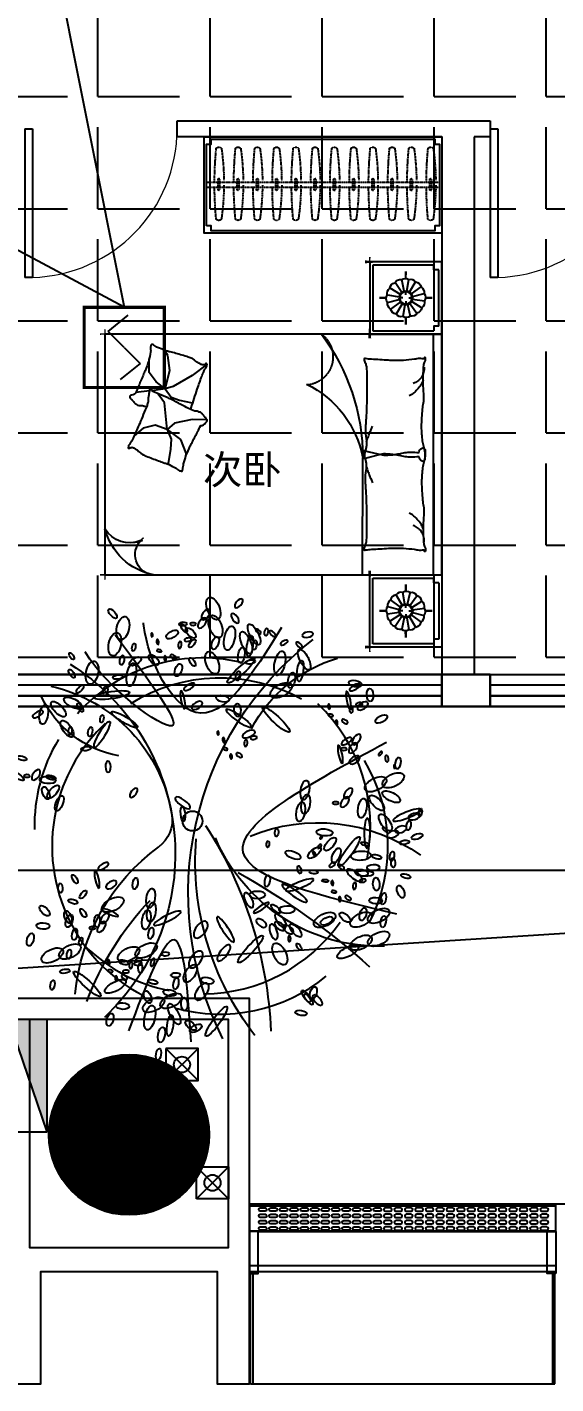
# Model space of a CAD drawing. Extents: x -284868 to 304789, y -137694 to 137894.
# Drawn here: x 215953 to 219248, y -35443 to -26990 of the extents above; entities that cross this region are included whole.
import ezdxf
from ezdxf.enums import TextEntityAlignment as Align

# ---------------------------------------------------------------- set-up
doc = ezdxf.new("R2010")
doc.units = 0
for name, pattern in [('AX-COMP140B-Fur$0$AX-COMP140B-Fur$0$CONTINOUS', [0]), ('AX-COMP140B-Fur$0$AX-COMP140B-Fur$0$XU-140-SF-N1$0$DASH', [0.35, 0.25, -0.1]), ('DASH', [0.35, 0.25, -0.1])]:
    doc.linetypes.add(name, pattern=pattern)
doc.layers.get('0').update_dxf_attribs({"linetype": 'CONTINUOUS'})
for name, color, linetype in [('0-墙', 4, 'CONTINUOUS'), ('0-底图', 251, 'CONTINUOUS'), ('0-建筑外轮廓', 8, 'CONTINUOUS'), ('0-建筑柱体', 251, 'CONTINUOUS'), ('0-消防栓(给排水)', 9, 'CONTINUOUS'), ('0-窗', 11, 'CONTINUOUS'), ('0-非设计区域', 251, 'CONTINUOUS'), ('E-FIRE-CIRC', 120, 'CONTINUOUS'), ('EQUIP-消防', 3, 'CONTINUOUS'), ('EQUIP_消火栓', 20, 'CONTINUOUS'), ('F-地漏', 8, 'CONTINUOUS'), ('P-平面植物', 251, 'CONTINUOUS'), ('WIRE-消防电源', 2, 'TG_D'), ('灭火器', 23, 'CONTINUOUS')]:
    doc.layers.add(name, color=color, linetype=linetype)
doc.styles.add('_TCH_DYN', font='')
doc.styles.get("Standard").update_dxf_attribs({"font": 'GBENOR', "bigfont": 'GBCBIG'})
doc.styles.add('TG_LINETYPE', font='SIMPLEX', dxfattribs={"width": 0.8, "height": 3, "bigfont": 'HZTXT'})
doc.styles.get('_TCH_DYN').set_extended_font_data('SimSun')
doc.linetypes.add('TG_D', pattern='A,2,-0.3,["D",TG_LINETYPE,S=0.1,R=0,X=-0.23,Y=-0.15],0', length=2.3)

# ---------------------------------------------------------------- blocks, each defined once
blk = doc.blocks.new('13300142T2140sdf43dfgergf1217ghh165451564560402NEW2ffdfdfdsfsfe2322fadfadf03093088212A$C35C56D37')
at = {"linetype": 'DASH', "ltscale": 0.2}
for p, q in [((180, 75.9), (243.3, 95.3)), ((183.6, 64.1), (246.9, 83.5))]:
    blk.add_line(p, q, dxfattribs=at)
for centre, radius, start, end in [((664.4, -1374.9), 1553.6, 107.32665, 115.21311), ((664.4, -1374.9), 1553.6, 98.82699, 106.17124), ((-460.3, 2299.3), 2347.3, 287.14687, 292.43233), ((243.5, 88.9), 6.43, 302.10709, 91.93302), ((415.6, 140.3), 22.5, 331.52968, 62.51042), ((22.4, 19.9), 22.5, 151.52968, 242.51042), ((-460.3, 2299.3), 2347.3, 281.60777, 286.38209), ((185.8, 71.2), 7.48, 140.99747, 253.04263)]:
    blk.add_arc(centre, radius, start, end, dxfattribs=at)
blk = doc.blocks.new('*U239')
at = {"linetype": 'DASH', "ltscale": 0.2}
for p, q in [((-15, 488.7), (-15, -963.6)), ((15, 488.7), (15, -963.6))]:
    blk.add_line(p, q, dxfattribs=at)
for points in [[(-300, 503.7), (-300, -978.6), (300, -978.6), (300, 503.7), (-300, 503.7)], [(-255, -963.6), (255, -963.6), (255, -933.6), (285, -933.6), (285, 458.7), (255, 458.7), (255, 488.7), (-255, 488.7), (-255, 458.7), (-285, 458.7), (-285, -933.6), (-255, -933.6), (-255, -963.6)]]:
    blk.add_lwpolyline(points)
at = {"rotation": 343.0620202558109}
for p in [(-225.4, 420.3), (-225.4, 300.3), (-225.4, 180.3), (-225.4, 60.3), (-225.4, -59.7), (-225.4, -179.7), (-225.4, -299.7), (-225.4, -419.7), (-225.4, -539.7), (-225.4, -659.7), (-225.4, -779.7), (-225.4, -899.7)]:
    blk.add_blockref('13300142T2140sdf43dfgergf1217ghh165451564560402NEW2ffdfdfdsfsfe2322fadfadf03093088212A$C35C56D37', p, dxfattribs=at)
blk = doc.blocks.new('1330000110023AX-COMP140B-Fur$0$AX-COMP140B-Fur$0$111110111022110811071652A$C643C1FD2053066')
for points in [[(28, 342.7, -0.263368), (0.1, 361.5, -0.494818), (9.2, 380.2, -0.049225), (26.9, 382, -0.036831), (50.5, 380.2, -0.031893), (88.5, 372.1, 0.035782), (122.4, 365.1, 0.032941), (212.1, 359.2, 0.026564), (323.3, 365.1, 0.017905), (360.8, 370.4, -0.033397), (381, 372.7, -0.03204), (418.1, 372, 0.018442), (482.4, 368.9, 0.010837), (547.2, 369.7, 0.014624), (595.1, 372.7, 0.111249), (617.7, 380, -0.153708), (634.6, 384, -0.076444), (642, 382.2, -0.215512), (643.9, 380.2, -0.585858), (641.3, 377.2, 0.363489), (636.4, 374.6, 0.191716), (636.4, 363, -0.129675), (638.3, 346.4, -0.01735), (635.3, 329.6, 0.019326), (632.7, 314.5, 0.018818), (626.1, 246.1, 0.021828), (625.2, 186.9, 0.006204), (626.5, 153.1, 0.001963), (632.7, 46.2, 0.028341), (636.9, 10, -0.117014), (636.4, 1.1, -0.36606), (635, 0.2, -0.03973), (621.4, 3, -0.048309), (607.7, 8.5, 0.062981), (597, 12.4, 0.04058), (573.6, 15.8, 0.014345), (506.9, 18, 0.005484), (381.4, 17.3, 0.007153), (285.3, 14.3, 0.008762), (242.7, 11.6, -0.008153), (197, 8.6, -0.06251), (139.9, 13, 0.078669), (94.3, 15.1, 0.047825), (71.9, 10.4, -0.034494), (41.1, 3, -0.023571), (15.8, 0, -0.510228), (14.9, 1.1), (22.4, 31.2), (43, 113.7, 0.073041), (45, 133.3, 0.023305), (39.3, 194.4, 0.018299), (35.2, 217.3, -0.01097), (27.9, 255.3, -0.042281), (24.9, 289.6, -0.027201), (27.9, 343)], [(501.9, 368.9, 0.027842), (478.1, 358.3, 0.048685), (465.5, 350.2, 0.023666), (437.6, 325.8, 0.031223), (418.6, 305.1, 0.046801), (413.5, 297.5, 0.023191), (405.5, 280.7)], [(583.8, 374.6, 0.088153), (549.3, 371, 0.088153), (518.1, 355.8, 0.077547), (496.5, 334.2, 0.077547), (482.4, 307)], [(118.4, 15.8, 0.009729), (145.7, 24.8, 0.009729), (172.6, 34.9, 0.007971), (194.3, 44, 0.007971), (215.8, 53.7)]]:
    blk.add_lwpolyline(points, format="xyb")
blk = doc.blocks.new('1330000110023AX-COMP140B-Fur$0$AX-COMP140B-Fur$0$111110111022110811071652A$C5A527934052065')
for p, q in [((122.8, 492.3), (194, 398.8)), ((469.1, 493.2), (467.3, 399.6)), ((194, 398.8), (261.6, 281.4)), ((347, 320.5), (364.8, 400.5)), ((467.3, 399.6), (490.5, 289.8)), ((592.7, 326.9), (677.8, 361)), ((677.8, 361), (699.5, 357.9)), ((162, 260.1), (69.5, 247.7)), ((277.7, 231.7), (162, 260.1)), ((261.6, 281.4), (277.7, 231.7)), ((277.7, 231.7), (329.2, 269)), ((329.2, 269), (347, 320.5)), ((490.5, 289.8), (530.8, 243.4)), ((530.8, 243.4), (592.7, 326.9)), ((530.8, 243.4), (591.1, 268.1)), ((591.1, 268.1), (653.1, 265)), ((653.1, 265), (741.3, 249.6)), ((69.5, 247.7), (37.1, 229.6)), ((233.2, 174.8), (174.5, 132.1)), ((277.7, 231.7), (233.2, 174.8)), ((277.7, 231.7), (288.3, 147)), ((318.7, 193.9), (307.8, 186.1)), ((363.6, 226.4), (318.7, 193.9)), ((530.8, 243.4), (363.6, 226.4)), ((530.8, 243.4), (502.9, 169.1)), ((502.9, 169.1), (521.5, 94.8)), ((741.3, 249.6), (744.3, 243.8)), ((174.5, 132.1), (90.9, 132.1)), ((289.9, 133.7), (300.6, 48.6)), ((521.5, 94.8), (569.7, 38.5))]:
    blk.add_line(p, q)
blk.add_lwpolyline([(405, 391.5, -0.025626), (394.6, 394, -0.0108), (278.2, 431.5, -0.00456), (199.4, 459.6, -0.01125), (167.9, 471.9, -0.069394), (150.9, 482, 0.079756), (136, 490.4, 0.106399), (122.8, 492.3, 0.328642), (119.2, 489.3, 0.299547), (121.3, 483.4, -0.189917), (126.3, 475.5, -0.033518), (127.3, 466.2, -0.075627), (126.9, 462.1, -0.053489), (124.2, 455.1, -0.017838), (113.3, 435.3, -0.038394), (97.8, 413.4, 0.059529), (88.5, 398.9, 0.035943), (79, 375.3, 0.011245), (55.9, 297.6, 0.006203), (46.6, 262, -0.010783), (41.1, 241.6, -0.019485), (37.1, 229.6, -0.005062), (19.4, 184.4, -0.101392), (4.4, 161.7, 0.223768), (0, 149.6, 0.25558), (2.8, 145.5, 0.081563), (16.9, 140.9, 0.071805), (32.3, 140.8, -0.069985), (48.1, 140.7, -0.03546), (101.7, 129, -0.029432), (163.8, 106.8, -0.001554), (193.8, 93.8, 0.00152), (224.5, 80.6, 0.004735), (256.2, 67.5, -0.00382), (295.6, 51.2, -0.296001), (315.3, 22.1, 0.649774), (334.6, 14, 0.02319), (338.7, 18.2, -0.0288), (342, 21.5, -0.005727), (347.9, 26.7, 0.004358), (355.7, 33.5, 0.027528), (371, 48.7, 0.046214), (378.7, 59, 0.194121), (381.2, 74, -0.133719), (382.3, 95.6, -0.005779), (389, 115.4, -0.008882)], format="xyb")
blk.add_lwpolyline([(770.3, 299.1, 0.101392), (787, 320.6, -0.223768), (792.3, 332.3, -0.25558), (789.8, 336.7, -0.081563), (776.1, 342.3, -0.071805), (760.8, 343.6, 0.069985), (745, 344.9, 0.03546), (692.5, 360.6, 0.029432), (632.3, 387.6, 0.001554), (603.3, 402.8, -0.00152), (573.8, 418.3, -0.004735), (543.1, 433.8, 0.00382), (505.1, 453.1, 0.296001), (487.7, 483.6, 0.265444), (469.1, 493.2, -0.02319), (464.7, 489.3, 0.0288), (461.2, 486.3, 0.005727), (454.9, 481.5, -0.004358), (446.6, 475.3, -0.027528), (430.1, 461.4, -0.046214), (421.7, 451.7, -0.194121), (418, 436.9, 0.133719), (415.3, 415.4, 0.011505), (398.6, 377.3, 0.008882), (374.9, 328.9, 0.012426), (341.4, 267.4, -0.033612), (330, 244.1), (309.3, 193.4), (293.3, 154.3, 0.224341), (280.3, 142.3, -0.722772), (280.1, 134.4, -0.103513), (283.5, 133.9, 0.053465), (290, 133.7, 0.030109), (310.7, 129.5, -0.031436), (330.6, 125.5, -0.05324), (344.2, 125.2, 0.05518), (357.4, 124.8, 0.056271), (380.1, 118.8, 0.0108), (493.3, 72.6, 0.00456), (569.7, 38.5, 0.01125), (600.2, 23.8, 0.069394), (616.3, 12.5, -0.079756), (630.6, 2.9, -0.106399), (643.6, 0, -0.328642), (647.5, 2.8, -0.299547), (645.8, 8.8, 0.189917), (641.5, 17.1, 0.033518), (641.1, 26.4, 0.075627), (641.8, 30.4, 0.053489), (645, 37.3, 0.017838), (657.4, 56.2, 0.038394), (674.5, 76.8, -0.059529), (685, 90.5, -0.035943), (696.3, 113.3, -0.011245), (725.3, 189, -0.006203), (737.2, 223.8, 0.010783), (744.3, 243.8, 0.019485), (749.2, 255.4, 0.005062)], format="xyb", close=True)
blk = doc.blocks.new('1330000110023AX-COMP140B-Fur$0$AX-COMP140B-Fur$0$111110111022110811071652cdx床头灯2.0055068')
for p, q in [((-22.4, 36.6), (-61.2, 100)), ((-6.7, 42.3), (-18.3, 115.8)), ((0, 122), (0, 164.8)), ((10, 41.7), (27.5, 114)), ((25.2, 34.7), (69, 94.8)), ((-122, 0), (-164.8, 0)), ((-41.7, 10), (-114, 27.5)), ((-34.7, 25.2), (-94.8, 69)), ((-19.5, 0), (-38.2, 0)), ((0, 19.5), (0, 38.2)), ((19.5, 0), (38.2, 0)), ((36.6, 22.4), (100, 61.2)), ((42.3, 6.7), (115.8, 18.3)), ((122, 0), (164.8, 0)), ((-42.3, -6.7), (-115.8, -18.3)), ((-36.6, -22.4), (-100, -61.2)), ((-25.2, -34.7), (-69, -94.8)), ((-27.3, -114.1), (-10, -41.7)), ((0, -19.5), (0, -38.2)), ((18.7, -113.9), (7, -42.3)), ((62.6, -99.2), (22.9, -36.2)), ((34.7, -25.2), (96, -67.3)), ((41.7, -10), (114.4, -25.8)), ((0, -122), (0, -164.8))]:
    blk.add_line(p, q)
for points in [[(0, 164.8), (0, 122)], [(-164.8, 0), (-122, 0)], [(164.8, 0), (122.1, -1.7)], [(0, -164.8), (0, -122)]]:
    blk.add_lwpolyline(points)
for radius in [42.9, 38.2]:
    blk.add_circle((0, 0), radius)
for centre, start, end in [((-55.7, 60.3), 97.98094, 167.5445), ((-28.3, 77.1), 75.48094, 145.0445), ((3.3, 82), 52.98094, 122.5445), ((34.5, 74.5), 30.48094, 100.0445), ((60.3, 55.7), 7.98094, 77.5445), ((-82, 3.3), 142.98094, 212.5445), ((-74.5, 34.5), 120.48094, 190.0445), ((77.1, 28.3), 345.48094, 55.0445), ((82, -3.3), 322.98094, 32.5445), ((-77.1, -28.3), 165.48094, 235.0445), ((-60.3, -55.7), 187.98094, 257.5445), ((55.7, -60.3), 277.98094, 347.5445), ((74.5, -34.5), 300.48094, 10.0445), ((-34.5, -74.5), 210.48094, 280.0445), ((-3.3, -82), 232.98094, 302.5445), ((28.3, -77.1), 255.48094, 325.0445)]:
    blk.add_arc(centre, 40.1, start, end)
blk = doc.blocks.new('*U229')
for p, q in [((-750, 0), (-1200, 0)), ((-1200, 0), (-1200, -450)), ((1200, 0), (-1200, 0)), ((-750, 0), (750, 0)), ((-750, -2100), (-750, 0)), ((-750, -450), (-750, 0)), ((-1180, -50), (-1180, -430)), ((-770, -430), (-770, -50)), ((-750, -52.4), (750, -52.4)), ((750, 0), (750, -2100)), ((750, -450), (750, 0)), ((750, 0), (1200, 0)), ((770, -430), (770, -50)), ((1180, -50), (1180, -430)), ((1200, 0), (1200, -450)), ((-1200, -450), (-750, -450)), ((-1180, -430), (-770, -430)), ((1200, -450), (750, -450)), ((1180, -430), (770, -430)), ((750, -2100), (-750, -2100))]:
    blk.add_line(p, q)
at = {"linetype": 'AX-COMP140B-Fur$0$AX-COMP140B-Fur$0$CONTINOUS', "ltscale": 2.5}
blk.add_line((-750, -494.1), (-20.4, -493.7), dxfattribs=at)
for points in [[(-1150, -20), (-1150, -50), (-1180, -50)], [(-800, -20), (-1150, -20)], [(-800, -20), (-800, -50), (-770, -50)], [(800, -20), (800, -50), (770, -50)], [(800, -20), (1150, -20)], [(1150, -20), (1150, -50), (1180, -50)]]:
    blk.add_lwpolyline(points)
for points in [[(-1200, -332.6, 0, 18, 0), (-1200, -478.5, 10, 10, 0)], [(1200, -332.6, 0, 18, 0), (1200, -478.5, 10, 10, 0)], [(-750, -349.7, 0, 10, 0), (-750, -477.7, 10, 10, 0)], [(750, -349.7, 0, 10, 0), (750, -477.7, 10, 10, 0)], [(-1230.6, -450, 10, 0, 0), (-1052.9, -450, 10, 10, 0)], [(-723.3, -450, 18, 0, 0), (-882.5, -450, 10, 10, 0)], [(723.3, -450, 18, 0, 0), (882.5, -450, 10, 10, 0)], [(1230.6, -450, 10, 0, 0), (1052.9, -450, 10, 10, 0)], [(-518.5, -1859, 10, 0, -0.374242), (-684.4, -1895.4, 10, 10, 2.21586)], [(-536.1, -1863.7, 10, 0, 0.177019), (-543.3, -1995.7, 10, 10, -2.21586)], [(-750, -1958.5, 0, 10, 0), (-750, -2130, 10, 10, 0)], [(750, -2005.4, 0, 10, 0), (750, -2130, 10, 10, 0)], [(-625.4, -2100, 0, 10, 0), (-780, -2100, 10, 10, 0)], [(508.3, -2100, 0, 10, 0), (780, -2100, 10, 10, 0)]]:
    blk.add_lwpolyline(points, format="xyseb")
for centre, radius, start, end in [((-21.1, -1775.7), 1282, 53.02297, 89.96514), ((-139.4, -1124.5), 642, 25.92108, 79.31539), ((-365.9, -1720.7), 391.6, 191.30173, 255.64344), ((-623.9, -1781.8), 129.7, 193.56133, 311.45499), ((-369.2, -1944.9), 181.3, 157.79381, 238.81667)]:
    blk.add_arc(centre, radius, start, end, dxfattribs=at)
at = {"linetype": 'AX-COMP140B-Fur$0$AX-COMP140B-Fur$0$XU-140-SF-N1$0$DASH', "ltscale": 2.5}
blk.add_arc((607.9, -855.2), 175.9, 36.12132, 174.81159, dxfattribs=at)
at = {"xscale": -1}
for name, p in [('1330000110023AX-COMP140B-Fur$0$AX-COMP140B-Fur$0$111110111022110811071652cdx床头灯2.0055068', (-975, -225)), ('1330000110023AX-COMP140B-Fur$0$AX-COMP140B-Fur$0$111110111022110811071652A$C643C1FD2053066', (39.7, -485.7)), ('1330000110023AX-COMP140B-Fur$0$AX-COMP140B-Fur$0$111110111022110811071652A$C5A527934052065', (685.6, -1956.2))]:
    blk.add_blockref(name, p, dxfattribs=at)
for name, p in [('1330000110023AX-COMP140B-Fur$0$AX-COMP140B-Fur$0$111110111022110811071652cdx床头灯2.0055068', (975, -225)), ('1330000110023AX-COMP140B-Fur$0$AX-COMP140B-Fur$0$111110111022110811071652A$C643C1FD2053066', (-39.7, -485.7))]:
    blk.add_blockref(name, p)
blk = doc.blocks.new('133$WINLIB2D$00000001')
for points in [[(-0.5, 0.5), (-0.5, -0.5)], [(-0.5, 0.5), (0.5, 0.5)], [(0.5, -0.5), (0.5, 0.5)], [(0.5, 0.1667), (-0.5, 0.1667)], [(0.5, -0.1667), (-0.5, -0.1667)], [(-0.5, -0.5), (0.5, -0.5)]]:
    blk.add_lwpolyline(points)
blk = doc.blocks.new('133$DorLib2D$00000001')
for p, q in [((0.45, 0.975), (0.5, 0.975)), ((0.45, 0), (0.45, 0.975)), ((0.5, 0), (0.5, 0.975)), ((0.5, 0), (0.45, 0))]:
    blk.add_line(p, q)
at = {"lineweight": 13}
blk.add_arc((0.475, 0), 0.975, 91.46928, 180, dxfattribs=at)
blk = doc.blocks.new('A$C5ed5d99b')
for p, q in [((6200, -4100), (6200, -4000)), ((6200, -4000), (7950, -4000)), ((7950, -4000), (8150, -4000)), ((8150, -4000), (8150, -4100)), ((7850, -4100), (6200, -4100)), ((7850, -4100), (7850, -7450)), ((8050, -4100), (8050, -7450)), ((8150, -4100), (8050, -4100)), ((7850, -7450), (5150, -7450)), ((8050, -7450), (8150, -7450)), ((8150, -7450), (8150, -7650)), ((7950, -7650), (5050, -7650)), ((8150, -7650), (7950, -7650))]:
    blk.add_line(p, q)
at = {"xscale": 950, "yscale": 950, "zscale": 950, "rotation": 180}
for p in [(5725, -4050), (8625, -4050)]:
    blk.add_blockref('133$DorLib2D$00000001', p, dxfattribs=at)
at = {"xscale": -1}
for name, p, rotation in [('*U239', (7346.3, -4400, 0), 270), ('*U229', (7850, -6079, 0), 269.9986207715109)]:
    blk.add_blockref(name, p, dxfattribs=dict(at, rotation=rotation))
at = {"yscale": 200}
for p, xscale, zscale in [((6499.3, -7550), 2701.308176872437, -2701.308176872437), ((9550, -7550), 2799.999999998661, -2799.999999998661)]:
    blk.add_blockref('133$WINLIB2D$00000001', p, dxfattribs=dict(at, xscale=xscale, zscale=zscale))
at = {"style": '_TCH_DYN'}
blk.add_text('次卧', height=180, dxfattribs=at).set_placement((6851.1, -6317.6), align=Align.BOTTOM_RIGHT)
blk = doc.blocks.new('_YZH')
at = {"const_width": 0.5}
blk.add_lwpolyline([(-0.25, 0, 1), (0.25, 0, 1)], format="xyb", close=True, dxfattribs=at)
at = {"color": 4}
blk.add_circle((0, 0), 0.5, dxfattribs=at)
blk = doc.blocks.new('sgASGHHHH')
at = {"xscale": 1000, "yscale": 1000, "zscale": 1000}
blk.add_blockref('_YZH', (-94645.8, -936321.8), dxfattribs=at)
blk = doc.blocks.new('A$C3B8026B3')
blk.add_line((27505, 949.5), (29305, 949.5))
for points in [[(27450, 688), (27505, 688), (27505, 949.5), (27450, 949.5)], [(29360, 688), (29305, 688), (29305, 949.5), (29360, 949.5)]]:
    blk.add_lwpolyline(points, close=True)
for points in [[(27450, 737.5), (29360, 737.5)], [(27450, 700), (29360, 700)], [(27456, 0), (29354, 0)]]:
    blk.add_lwpolyline(points)
at = {"elevation": 0}
for points in [[(27456, 0), (27456, 688), (27470.5, 688), (27470.5, 0)], [(29354, 0), (29354, 688), (29339.5, 688), (29339.5, 0)]]:
    blk.add_lwpolyline(points, dxfattribs=at)
blk = doc.blocks.new('A$C770634BF')
at = {"layer": '0-建筑外轮廓', "color": 42}
blk.add_lwpolyline([(24300, -50500), (24300, -52900), (24500, -52900), (24500, -52200), (25600, -52200), (25600, -52900), (25800, -52900), (25800, -50500)], close=True, dxfattribs=at)
at = {"layer": '0-建筑外轮廓', "color": 251}
blk.add_lwpolyline([(24430, -50630), (24430, -52050), (25670, -52050), (25670, -50630)], close=True, dxfattribs=at)
blk = doc.blocks.new('A$C06C71976')
for p, q in [((-1904, 160.1, 0), (0, 160.1)), ((-1904, 158, 0), (0, 158))]:
    blk.add_line(p, q)
blk.add_lwpolyline([(-1904, 170.5), (0, 170.5), (0, 0), (-1904, 0)], close=True)
for points in [[(-1839, 143.6), (-1809, 143.6, -1), (-1809, 123.6), (-1839, 123.6, -0.999999)], [(-1839, 104.2), (-1809, 104.2, -1), (-1809, 84.2), (-1839, 84.2, -0.999999)], [(-1774, 143.6), (-1744, 143.6, -1), (-1744, 123.6), (-1774, 123.6, -0.999999)], [(-1774, 104.2), (-1744, 104.2, -1), (-1744, 84.2), (-1774, 84.2, -0.999999)], [(-1709, 143.6), (-1679, 143.6, -1), (-1679, 123.6), (-1709, 123.6, -0.999999)], [(-1709, 104.2), (-1679, 104.2, -1), (-1679, 84.2), (-1709, 84.2, -0.999999)], [(-1644, 143.6), (-1614, 143.6, -1), (-1614, 123.6), (-1644, 123.6, -0.999999)], [(-1644, 104.2), (-1614, 104.2, -1), (-1614, 84.2), (-1644, 84.2, -0.999999)], [(-1579, 143.6), (-1549, 143.6, -1), (-1549, 123.6), (-1579, 123.6, -0.999999)], [(-1579, 104.2), (-1549, 104.2, -1), (-1549, 84.2), (-1579, 84.2, -0.999999)], [(-1514, 143.6), (-1484, 143.6, -1), (-1484, 123.6), (-1514, 123.6, -0.999999)], [(-1514, 104.2), (-1484, 104.2, -1), (-1484, 84.2), (-1514, 84.2, -0.999999)], [(-1449, 143.6), (-1419, 143.6, -1), (-1419, 123.6), (-1449, 123.6, -0.999999)], [(-1449, 104.2), (-1419, 104.2, -1), (-1419, 84.2), (-1449, 84.2, -0.999999)], [(-1384, 143.6), (-1354, 143.6, -1), (-1354, 123.6), (-1384, 123.6, -0.999999)], [(-1384, 104.2), (-1354, 104.2, -1), (-1354, 84.2), (-1384, 84.2, -0.999999)], [(-1319, 143.6), (-1289, 143.6, -1), (-1289, 123.6), (-1319, 123.6, -0.999999)], [(-1319, 104.2), (-1289, 104.2, -1), (-1289, 84.2), (-1319, 84.2, -0.999999)], [(-1254, 143.6), (-1224, 143.6, -1), (-1224, 123.6), (-1254, 123.6, -0.999999)], [(-1254, 104.2), (-1224, 104.2, -1), (-1224, 84.2), (-1254, 84.2, -0.999999)], [(-1189, 143.6), (-1159, 143.6, -1), (-1159, 123.6), (-1189, 123.6, -0.999999)], [(-1189, 104.2), (-1159, 104.2, -1), (-1159, 84.2), (-1189, 84.2, -0.999999)], [(-1124, 143.6), (-1094, 143.6, -1), (-1094, 123.6), (-1124, 123.6, -0.999999)], [(-1124, 104.2), (-1094, 104.2, -1), (-1094, 84.2), (-1124, 84.2, -0.999999)], [(-1029, 143.6), (-1059, 143.6, 1), (-1059, 123.6), (-1029, 123.6, 0.999999)], [(-1029, 104.2), (-1059, 104.2, 1), (-1059, 84.2), (-1029, 84.2, 0.999999)], [(-964, 143.6), (-994, 143.6, 1), (-994, 123.6), (-964, 123.6, 0.999999)], [(-964, 104.2), (-994, 104.2, 1), (-994, 84.2), (-964, 84.2, 0.999999)], [(-899, 143.6), (-929, 143.6, 1), (-929, 123.6), (-899, 123.6, 0.999999)], [(-899, 104.2), (-929, 104.2, 1), (-929, 84.2), (-899, 84.2, 0.999999)], [(-834, 143.6), (-864, 143.6, 1), (-864, 123.6), (-834, 123.6, 0.999999)], [(-834, 104.2), (-864, 104.2, 1), (-864, 84.2), (-834, 84.2, 0.999999)], [(-769, 143.6), (-799, 143.6, 1), (-799, 123.6), (-769, 123.6, 0.999999)], [(-769, 104.2), (-799, 104.2, 1), (-799, 84.2), (-769, 84.2, 0.999999)], [(-704, 143.6), (-734, 143.6, 1), (-734, 123.6), (-704, 123.6, 0.999999)], [(-704, 104.2), (-734, 104.2, 1), (-734, 84.2), (-704, 84.2, 0.999999)], [(-639, 143.6), (-669, 143.6, 1), (-669, 123.6), (-639, 123.6, 0.999999)], [(-639, 104.2), (-669, 104.2, 1), (-669, 84.2), (-639, 84.2, 0.999999)], [(-574, 143.6), (-604, 143.6, 1), (-604, 123.6), (-574, 123.6, 0.999999)], [(-574, 104.2), (-604, 104.2, 1), (-604, 84.2), (-574, 84.2, 0.999999)], [(-509, 143.6), (-539, 143.6, 1), (-539, 123.6), (-509, 123.6, 0.999999)], [(-509, 104.2), (-539, 104.2, 1), (-539, 84.2), (-509, 84.2, 0.999999)], [(-444, 143.6), (-474, 143.6, 1), (-474, 123.6), (-444, 123.6, 0.999999)], [(-444, 104.2), (-474, 104.2, 1), (-474, 84.2), (-444, 84.2, 0.999999)], [(-379, 143.6), (-409, 143.6, 1), (-409, 123.6), (-379, 123.6, 0.999999)], [(-379, 104.2), (-409, 104.2, 1), (-409, 84.2), (-379, 84.2, 0.999999)], [(-314, 143.6), (-344, 143.6, 1), (-344, 123.6), (-314, 123.6, 0.999999)], [(-314, 104.2), (-344, 104.2, 1), (-344, 84.2), (-314, 84.2, 0.999999)], [(-249, 143.6), (-279, 143.6, 1), (-279, 123.6), (-249, 123.6, 0.999999)], [(-249, 104.2), (-279, 104.2, 1), (-279, 84.2), (-249, 84.2, 0.999999)], [(-184, 143.6), (-214, 143.6, 1), (-214, 123.6), (-184, 123.6, 0.999999)], [(-184, 104.2), (-214, 104.2, 1), (-214, 84.2), (-184, 84.2, 0.999999)], [(-119, 143.6), (-149, 143.6, 1), (-149, 123.6), (-119, 123.6, 0.999999)], [(-119, 104.2), (-149, 104.2, 1), (-149, 84.2), (-119, 84.2, 0.999999)], [(-54, 143.6), (-84, 143.6, 1), (-84, 123.6), (-54, 123.6, 0.999999)], [(-54, 104.2), (-84, 104.2, 1), (-84, 84.2), (-54, 84.2, 0.999999)], [(-1839, 64.9), (-1809, 64.9, -1), (-1809, 44.9), (-1839, 44.9, -0.999999)], [(-1839, 25.5), (-1809, 25.5, -1), (-1809, 5.5), (-1839, 5.5, -0.999999)], [(-1774, 64.9), (-1744, 64.9, -1), (-1744, 44.9), (-1774, 44.9, -0.999999)], [(-1774, 25.5), (-1744, 25.5, -1), (-1744, 5.5), (-1774, 5.5, -0.999999)], [(-1709, 64.9), (-1679, 64.9, -1), (-1679, 44.9), (-1709, 44.9, -0.999999)], [(-1709, 25.5), (-1679, 25.5, -1), (-1679, 5.5), (-1709, 5.5, -0.999999)], [(-1644, 64.9), (-1614, 64.9, -1), (-1614, 44.9), (-1644, 44.9, -0.999999)], [(-1644, 25.5), (-1614, 25.5, -1), (-1614, 5.5), (-1644, 5.5, -0.999999)], [(-1579, 64.9), (-1549, 64.9, -1), (-1549, 44.9), (-1579, 44.9, -0.999999)], [(-1579, 25.5), (-1549, 25.5, -1), (-1549, 5.5), (-1579, 5.5, -0.999999)], [(-1514, 64.9), (-1484, 64.9, -1), (-1484, 44.9), (-1514, 44.9, -0.999999)], [(-1514, 25.5), (-1484, 25.5, -1), (-1484, 5.5), (-1514, 5.5, -0.999999)], [(-1449, 64.9), (-1419, 64.9, -1), (-1419, 44.9), (-1449, 44.9, -0.999999)], [(-1449, 25.5), (-1419, 25.5, -1), (-1419, 5.5), (-1449, 5.5, -0.999999)], [(-1384, 64.9), (-1354, 64.9, -1), (-1354, 44.9), (-1384, 44.9, -0.999999)], [(-1384, 25.5), (-1354, 25.5, -1), (-1354, 5.5), (-1384, 5.5, -0.999999)], [(-1319, 64.9), (-1289, 64.9, -1), (-1289, 44.9), (-1319, 44.9, -0.999999)], [(-1319, 25.5), (-1289, 25.5, -1), (-1289, 5.5), (-1319, 5.5, -0.999999)], [(-1254, 64.9), (-1224, 64.9, -1), (-1224, 44.9), (-1254, 44.9, -0.999999)], [(-1254, 25.5), (-1224, 25.5, -1), (-1224, 5.5), (-1254, 5.5, -0.999999)], [(-1189, 64.9), (-1159, 64.9, -1), (-1159, 44.9), (-1189, 44.9, -0.999999)], [(-1189, 25.5), (-1159, 25.5, -1), (-1159, 5.5), (-1189, 5.5, -0.999999)], [(-1124, 64.9), (-1094, 64.9, -1), (-1094, 44.9), (-1124, 44.9, -0.999999)], [(-1124, 25.5), (-1094, 25.5, -1), (-1094, 5.5), (-1124, 5.5, -0.999999)], [(-1029, 64.9), (-1059, 64.9, 1), (-1059, 44.9), (-1029, 44.9, 0.999999)], [(-1029, 25.5), (-1059, 25.5, 1), (-1059, 5.5), (-1029, 5.5, 0.999999)], [(-964, 64.9), (-994, 64.9, 1), (-994, 44.9), (-964, 44.9, 0.999999)], [(-964, 25.5), (-994, 25.5, 1), (-994, 5.5), (-964, 5.5, 0.999999)], [(-899, 64.9), (-929, 64.9, 1), (-929, 44.9), (-899, 44.9, 0.999999)], [(-899, 25.5), (-929, 25.5, 1), (-929, 5.5), (-899, 5.5, 0.999999)], [(-834, 64.9), (-864, 64.9, 1), (-864, 44.9), (-834, 44.9, 0.999999)], [(-834, 25.5), (-864, 25.5, 1), (-864, 5.5), (-834, 5.5, 0.999999)], [(-769, 64.9), (-799, 64.9, 1), (-799, 44.9), (-769, 44.9, 0.999999)], [(-769, 25.5), (-799, 25.5, 1), (-799, 5.5), (-769, 5.5, 0.999999)], [(-704, 64.9), (-734, 64.9, 1), (-734, 44.9), (-704, 44.9, 0.999999)], [(-704, 25.5), (-734, 25.5, 1), (-734, 5.5), (-704, 5.5, 0.999999)], [(-639, 64.9), (-669, 64.9, 1), (-669, 44.9), (-639, 44.9, 0.999999)], [(-639, 25.5), (-669, 25.5, 1), (-669, 5.5), (-639, 5.5, 0.999999)], [(-574, 64.9), (-604, 64.9, 1), (-604, 44.9), (-574, 44.9, 0.999999)], [(-574, 25.5), (-604, 25.5, 1), (-604, 5.5), (-574, 5.5, 0.999999)], [(-509, 64.9), (-539, 64.9, 1), (-539, 44.9), (-509, 44.9, 0.999999)], [(-509, 25.5), (-539, 25.5, 1), (-539, 5.5), (-509, 5.5, 0.999999)], [(-444, 64.9), (-474, 64.9, 1), (-474, 44.9), (-444, 44.9, 0.999999)], [(-444, 25.5), (-474, 25.5, 1), (-474, 5.5), (-444, 5.5, 0.999999)], [(-379, 64.9), (-409, 64.9, 1), (-409, 44.9), (-379, 44.9, 0.999999)], [(-379, 25.5), (-409, 25.5, 1), (-409, 5.5), (-379, 5.5, 0.999999)], [(-314, 64.9), (-344, 64.9, 1), (-344, 44.9), (-314, 44.9, 0.999999)], [(-314, 25.5), (-344, 25.5, 1), (-344, 5.5), (-314, 5.5, 0.999999)], [(-249, 64.9), (-279, 64.9, 1), (-279, 44.9), (-249, 44.9, 0.999999)], [(-249, 25.5), (-279, 25.5, 1), (-279, 5.5), (-249, 5.5, 0.999999)], [(-184, 64.9), (-214, 64.9, 1), (-214, 44.9), (-184, 44.9, 0.999999)], [(-184, 25.5), (-214, 25.5, 1), (-214, 5.5), (-184, 5.5, 0.999999)], [(-119, 64.9), (-149, 64.9, 1), (-149, 44.9), (-119, 44.9, 0.999999)], [(-119, 25.5), (-149, 25.5, 1), (-149, 5.5), (-119, 5.5, 0.999999)], [(-54, 64.9), (-84, 64.9, 1), (-84, 44.9), (-54, 44.9, 0.999999)], [(-54, 25.5), (-84, 25.5, 1), (-84, 5.5), (-54, 5.5, 0.999999)]]:
    blk.add_lwpolyline(points, format="xyb", close=True)
blk = doc.blocks.new('A$C678165FB')
blk.add_lwpolyline([(-10300, -530.5), (530.5, -530.5), (530.5, 3800)])
blk.add_blockref('A$C06C71976', (-8393, -700.5))
blk = doc.blocks.new('A$C10332E08')
for p, q in [((250, 0), (0, 250)), ((250, 250), (0, 0))]:
    blk.add_line(p, q)
blk.add_lwpolyline([(0, 250), (250, 250), (250, 0), (0, 0)], close=True)
blk = doc.blocks.new('A$C2AC726D9')
for centre in [(25380, -50913.2), (25570, -51650)]:
    blk.add_circle(centre, 50)
at = {"rotation": 90}
for p, xscale, yscale, zscale in [((25480, -50813.2), -0.8000000000000078, 0.8000000000000078, 0.8), ((25670, -51750), 0.8000000000000195, 0.8000000000000195, 0.8000000000000195)]:
    blk.add_blockref('A$C10332E08', p, dxfattribs=dict(at, xscale=xscale, yscale=yscale, zscale=zscale))
blk = doc.blocks.new('yld.studio@foxmail.com-15')
at = {"color": 251}
blk.add_circle((67569.1, -97904.1), 44.8, dxfattribs=at)
for centre, start, end in [((67613.8, -97926.4), 76.88957, 138.11767), ((67693.5, -98017.5), 61.01045, 122.23854), ((67613.8, -97926.4), 348.58817, 46.57142), ((67693.5, -98017.5), 133.16442, 165.32414), ((67613.8, -97926.4), 149.04354, 181.20326), ((67693.5, -98017.5), 332.70905, 30.6923), ((67693.5, -98017.5), 165.32414, 242.65615), ((67613.8, -97926.4), 270.52014, 325.07436), ((67613.8, -97926.4), 226.04774, 258.53527), ((67693.5, -98017.5), 254.64102, 309.19524)]:
    blk.add_arc(centre, 760, start, end, dxfattribs=at)
for centre, major_axis, ratio in [((67663.4, -96943), (19.4, -49.7), 0.514982), ((67254.3, -97031.6), (-11.3, -52.2), 0.514982), ((67673.2, -97023.9), (19.4, -49.7), 0.514982), ((67736.9, -97076.8), (-11.9, -54.9), 0.414379), ((67217.7, -97104.4), (-11.3, -52.2), 0.514982), ((67477, -97060.3), (25.5, 15.6), 0.489709), ((67672.1, -97099.4), (-10.1, -28.2), 0.489709), ((67811.8, -97097.3), (20.7, -49.3), 0.38159), ((67829.2, -97112.1), (-6.6, -47.9), 0.283409), ((67658.2, -97188.3), (19.4, -49.7), 0.514982), ((67964, -97190.2), (-11.9, -54.9), 0.414379), ((67114.4, -97233.1), (-11.3, -52.2), 0.514982), ((67292.6, -97242.3), (-10.1, -52.5), 0.38159), ((67309.9, -97181.8), (25.5, 15.6), 0.489709), ((67505.1, -97221), (-10.1, -28.2), 0.489709), ((67788.2, -97223.4), (61.1, 54.6), 0.200035), ((68056.3, -97225.4), (-6.6, -47.9), 0.283409), ((68305.4, -97282.5), (29.4, -5.6), 0.489709), ((67203.3, -97334.2), (81.1, 11.7), 0.200035), ((67705.7, -97350.7), (29.4, -5.6), 0.489709), ((67947.6, -97445.4), (60.3, -55.5), 0.200035), ((67159.8, -97512.1), (-34.6, -58.6), 0.200035), ((67261.4, -97445.4), (58.6, -34.7), 0.200035), ((67015.8, -97495.7), (-1.6, -18.4), 0.42873), ((66747.1, -97684.1), (58.6, -34.7), 0.200035), ((66913.5, -97719.2), (36.8, -3.3), 0.42873), ((66905.5, -97776.9), (11.5, -27.6), 0.489709), ((66938.4, -97771.9), (24.3, 27.9), 0.42873), ((67949.6, -97956.2), (-1.6, -18.4), 0.42873), ((68166.5, -97955.7), (36.8, -3.3), 0.42873), ((67910, -98008.5), (-1.3, -14.7), 0.42873), ((68191.5, -98008.5), (24.3, 27.9), 0.42873), ((68024.2, -98058.1), (34.2, -14.2), 0.42873), ((68120.5, -98047.2), (28.4, 23.7), 0.42873), ((68477, -98092.3), (1.2, -22.2), 0.42873), ((68117.3, -98134.9), (18.4, -1.6), 0.42873), ((68333.6, -98138.1), (29.4, -5.6), 0.489709), ((66971.4, -98207), (1.2, -22.2), 0.42873), ((68169.5, -98174.6), (14.7, -1.3), 0.42873), ((68511.2, -98223.3), (11.5, -27.6), 0.489709), ((67005.6, -98338), (11.5, -27.6), 0.489709), ((68259, -98339.9), (22.6, -19.6), 0.489709), ((67011.1, -98356.1), (-10.1, -28.2), 0.489709), ((67332.3, -98569.6), (1.2, -22.2), 0.42873), ((67092.3, -98640.9), (60.3, -55.5), 0.200035), ((67635.7, -98626.5), (29.4, -5.6), 0.489709), ((67366.5, -98700.6), (11.5, -27.6), 0.489709), ((67465.8, -98681.4), (29.4, -5.6), 0.489709), ((67375.5, -98793.4), (-11.9, -54.9), 0.414379), ((67467.8, -98828.7), (-6.6, -47.9), 0.283409), ((67561.1, -98828.3), (22.6, -19.6), 0.489709), ((68060.6, -98772.1), (26.3, -4.6), 0.42873)]:
    blk.add_ellipse(centre, major_axis=major_axis, ratio=ratio, start_param=3.141593, end_param=9.424778, dxfattribs=at)
at = {"color": 251, "extrusion": (0, 0, -1)}
for centre, major_axis, ratio in [((67778.4, -96919), (16.2, 18.9), 0.489709), ((67628.5, -96969.7), (-16.1, -22.2), 0.514982), ((67761.8, -96987), (14.5, -20.2), 0.489709), ((67525.9, -97012.8), (18.3, 0.3), 0.42873), ((67571.9, -97013.2), (13.7, 0.2), 0.42873), ((67613.2, -97008.6), (-16.1, -22.2), 0.514982), ((67386.2, -97062.4), (1.02, -9.08), 0.42873), ((67411.5, -97094.1), (1.3, -11.3), 0.42873), ((67547.9, -97083.7), (15.2, 1.9), 0.489709), ((67866.7, -97046.5), (11.1, -9.8), 0.42873), ((67931.5, -97057), (13.9, -12.2), 0.42873), ((67512.1, -97107.8), (-1.7, -15.2), 0.489709), ((68052.3, -97108.4), (13.9, -12.2), 0.42873), ((67445.3, -97167.8), (1.3, -11.3), 0.42873), ((67525.2, -97355.9), (8.6, -41.1), 0.200035), ((67553.9, -97296.7), (23.5, 14.1), 0.38159), ((68275.2, -97358.3), (8.6, -41.1), 0.200035), ((68303.9, -97299.1), (23.5, 14.1), 0.38159), ((67589.5, -97381), (23.2, 14.6), 0.514982), ((67778, -97438.9), (56, -38.7), 0.200035), ((68187.1, -97386.2), (1.3, -11.3), 0.42873), ((68287.7, -97400), (-1.7, -15.2), 0.489709), ((68323.5, -97375.8), (15.2, 1.9), 0.489709), ((68339.5, -97383.4), (23.2, 14.6), 0.514982), ((66869.4, -97420.7), (23.5, 14.1), 0.38159), ((68220.9, -97459.9), (1.3, -11.3), 0.42873), ((67684.4, -97506.4), (1.02, -9.08), 0.42873), ((67846.1, -97527.6), (15.2, 1.9), 0.489709), ((68310.6, -97535.1), (-16.1, -22.2), 0.514982), ((67709.7, -97538.1), (1.3, -11.3), 0.42873), ((67810.3, -97551.8), (-1.7, -15.2), 0.489709), ((68237.9, -97602.3), (8.6, -41.1), 0.200035), ((68266.5, -97543.2), (23.5, 14.1), 0.38159), ((68254, -97578.6), (13.7, 0.2), 0.42873), ((68295.2, -97573.9), (-16.1, -22.2), 0.514982), ((67743.5, -97611.8), (1.3, -11.3), 0.42873), ((68302.2, -97627.4), (23.2, 14.6), 0.514982), ((66819.6, -97700.1), (13.7, 0.2), 0.42873), ((66860.8, -97695.4), (-16.1, -22.2), 0.514982), ((68483.4, -97658.1), (1.02, -9.08), 0.42873), ((67303.1, -97776.1), (-15, -19.8), 0.489709), ((68273.2, -97779.1), (-16.1, -22.2), 0.514982), ((67524.9, -97821.9), (33.3, -24.2), 0.336016), ((68216.7, -97822.6), (13.7, 0.2), 0.42873), ((68257.9, -97817.9), (-16.1, -22.2), 0.514982), ((67525.5, -97872.5), (2.8, -34.2), 0.336016), ((68539.8, -97877), (63.3, 25.1), 0.200035), ((68359.6, -97958.9), (-0.6, -68.1), 0.200035), ((68440.1, -97942.8), (11.1, -8), 0.42873), ((67137, -98167.3), (8.6, -41.1), 0.200035), ((67165.7, -98108.1), (23.5, 14.1), 0.38159), ((68243.4, -98112.8), (11.6, -10), 0.489709), ((68302.8, -98149.7), (34.8, -25.2), 0.368424), ((68387.5, -98114.8), (29.6, 0.5), 0.42873), ((67201.3, -98192.4), (23.2, 14.6), 0.514982), ((68031, -98230.6), (56, -38.7), 0.200035), ((68054.1, -98193.3), (63.3, 25.1), 0.200035), ((68201.9, -98184.2), (1.3, -11.3), 0.42873), ((68302.6, -98198), (-1.7, -15.2), 0.489709), ((68338.4, -98173.8), (15.2, 1.9), 0.489709), ((67823.4, -98262.4), (16.7, -33), 0.42873), ((67862.3, -98238), (37, 0.6), 0.42873), ((68235.8, -98257.9), (1.3, -11.3), 0.42873), ((67172.4, -98344), (-16.1, -22.2), 0.514982), ((67455.4, -98343.8), (61, 30.3), 0.200035), ((67945.7, -98301.2), (21.8, -16.6), 0.38159), ((67996.3, -98304.6), (37, 0.6), 0.42873), ((67137.4, -98356.7), (-1.1, -27.4), 0.514982), ((67157, -98382.9), (-16.1, -22.2), 0.514982), ((67606.4, -98395.3), (-26.1, -35.9), 0.514982), ((67880.7, -98365.6), (22.2, -16.1), 0.514982), ((67936.1, -98405.3), (11.7, -35.1), 0.42873), ((67964.2, -98379.5), (22.2, -16.1), 0.514982), ((67967.6, -98355.4), (22.2, -29.6), 0.42873), ((68003.1, -98394.8), (22.2, -16.1), 0.514982), ((68035.6, -98399.2), (26.6, -25.7), 0.42873), ((67115.8, -98387.5), (13.7, 0.2), 0.42873), ((67447.1, -98505.8), (18.5, 0.3), 0.42873), ((67583.9, -98530.6), (-26.1, -35.9), 0.514982), ((67710.7, -98500.7), (-27, -35.3), 0.38159), ((67189.9, -98542.6), (1.3, -11.3), 0.42873), ((67290.6, -98556.3), (-1.7, -15.2), 0.489709), ((67323, -98549), (18.5, 0.3), 0.42873), ((67326.4, -98532.1), (15.2, 1.9), 0.489709), ((67388.3, -98543.5), (-5.6, -17.6), 0.42873), ((67559.1, -98593.6), (-26.1, -35.9), 0.514982), ((67223.8, -98616.3), (1.3, -11.3), 0.42873), ((67268, -98584.8), (14.8, 0.2), 0.42873), ((67492.3, -98601.1), (22.2, 0.3), 0.42873), ((67611.5, -98676.1), (-26.1, -35.9), 0.514982), ((68134.7, -98714.4), (20, -21.8), 0.42873)]:
    blk.add_ellipse(centre, major_axis=major_axis, ratio=ratio, dxfattribs=at)
at = {"color": 251}
for centre, major_axis, ratio in [((67207.5, -96965.7), (17.5, -20.2), 0.42873), ((67530.4, -97031.6), (11.9, -18.8), 0.42873), ((67561, -97053.5), (21.2, -21.1), 0.489709), ((67847.6, -97060.3), (23.4, -46.1), 0.368424), ((67567.8, -97101), (14.1, 17.2), 0.42873), ((67850, -97108.1), (-3.9, -21.9), 0.42873), ((67903, -97049.6), (-3.1, -17.5), 0.42873), ((67022.5, -97158.6), (9.5, -15.1), 0.42873), ((67303.2, -97117.9), (-3.1, -17.5), 0.42873), ((67393.9, -97175), (21.2, -21.1), 0.489709), ((67790, -97154.4), (-6.2, -35.1), 0.42873), ((68074.8, -97173.7), (23.4, -46.1), 0.368424), ((67250.3, -97176.4), (-3.9, -21.9), 0.42873), ((67568.6, -97185), (11.9, -18.8), 0.42873), ((67831, -97184.7), (22, 3.3), 0.42873), ((67022.6, -97237.5), (11.9, -18.8), 0.42873), ((67231.2, -97252.9), (22, 3.3), 0.42873), ((67775.1, -97247.4), (-3.9, -21.9), 0.42873), ((67970, -97312.6), (47.6, 24.1), 0.514982), ((68017.1, -97267.7), (-6.2, -35.1), 0.42873), ((67060, -97306.9), (14.1, 17.2), 0.42873), ((67175.3, -97315.6), (-3.9, -21.9), 0.42873), ((68372.2, -97334), (1.5, -29.9), 0.489709), ((66896.3, -97422.6), (-7.7, -43.9), 0.42873), ((66962.2, -97398.1), (30.9, -32.1), 0.42873), ((67027.5, -97370.2), (39.5, -20.6), 0.42873), ((67060.8, -97390.9), (11.9, -18.8), 0.42873), ((67772.4, -97402.2), (1.5, -29.9), 0.489709), ((67001.3, -97487.3), (25.5, -36.5), 0.42873), ((67159.2, -97441.7), (-3.1, -17.5), 0.42873), ((68423.5, -97442.7), (26.4, 14.1), 0.489709), ((67106.2, -97500.2), (-3.9, -21.9), 0.42873), ((67823.8, -97510.9), (26.4, 14.1), 0.489709), ((67087.2, -97576.8), (22, 3.3), 0.42873), ((66796.9, -97619.6), (21.5, -5.9), 0.42873), ((68498.8, -97642.3), (-4.6, -26.3), 0.42873), ((66928.4, -97707.6), (21.5, -5.9), 0.42873), ((68397.6, -97737.7), (47.6, 24.1), 0.514982), ((68477.2, -97720.2), (47.6, 24.1), 0.514982), ((68077.4, -97764.3), (-7.7, -43.9), 0.42873), ((68468.2, -97794.1), (39.5, -20.6), 0.42873), ((66966.2, -97824), (-14.2, -34.2), 0.42873), ((68058.6, -97862.3), (-7.7, -43.9), 0.42873), ((68081.2, -97828), (-7.7, -43.9), 0.42873), ((68337, -97846.5), (-7.7, -43.9), 0.42873), ((68402.9, -97822), (30.9, -32.1), 0.42873), ((68442, -97911.2), (25.5, -36.5), 0.42873), ((68599.9, -97865.5), (-3.1, -17.5), 0.42873), ((68546.9, -97924), (-3.9, -21.9), 0.42873), ((68277.8, -98042.3), (-47.6, -66.7), 0.200035), ((68349.4, -98007.7), (17.2, -4.8), 0.42873), ((68527.9, -98000.6), (22, 3.3), 0.42873), ((68219.3, -98060.5), (-14.2, -34.2), 0.42873), ((68402.6, -98066), (21.5, -5.9), 0.42873), ((68472, -98063.3), (-3.9, -21.9), 0.42873), ((68052.6, -98124.7), (4.3, -18), 0.42873), ((67036.5, -98166.7), (11.9, -18.8), 0.42873), ((67309.7, -98186.7), (-4.6, -26.3), 0.42873), ((67907.8, -98174.9), (-4.6, -26.3), 0.42873), ((68400.4, -98189.6), (1.5, -29.9), 0.489709), ((68534.1, -98154), (21.5, -5.9), 0.42873), ((67028.5, -98268.7), (21.5, -5.9), 0.42873), ((67073.9, -98236.2), (14.1, 17.2), 0.42873), ((67208.5, -98282.1), (47.6, 24.1), 0.514982), ((67379.6, -98252.7), (-7.7, -43.9), 0.42873), ((68398, -98264), (29.9, -1.4), 0.489709), ((68433, -98255.1), (-4.6, -26.3), 0.42873), ((66900, -98310.1), (21.2, -21.1), 0.489709), ((67074.7, -98320.2), (11.9, -18.8), 0.42873), ((67360.7, -98350.6), (-7.7, -43.9), 0.42873), ((67383.3, -98316.4), (-7.7, -43.9), 0.42873), ((68166.8, -98351.5), (47.6, 24.1), 0.514982), ((68331.8, -98350.6), (47.6, 24.1), 0.514982), ((68340.4, -98325.5), (-8.4, -28.7), 0.489709), ((68411.4, -98333), (47.6, 24.1), 0.514982), ((66892.4, -98378.7), (29.9, -1.4), 0.489709), ((68175.4, -98355.7), (26.4, 14.1), 0.489709), ((68432.6, -98359.2), (-4.6, -26.3), 0.42873), ((66834.9, -98440.3), (-8.4, -28.7), 0.489709), ((67035.7, -98416.7), (-4.6, -26.3), 0.42873), ((67063.3, -98448.5), (-3.1, -17.5), 0.42873), ((67380.9, -98411.7), (-4.6, -26.3), 0.42873), ((67831.4, -98483.5), (55.5, 60.3), 0.200035), ((68331.4, -98454.6), (47.6, 24.1), 0.514982), ((68411, -98437.1), (47.6, 24.1), 0.514982), ((66934.5, -98512.2), (47.6, 24.1), 0.514982), ((67014.1, -98494.7), (47.6, 24.1), 0.514982), ((67010.4, -98507), (-3.9, -21.9), 0.42873), ((67279.7, -98507.1), (47.6, 24.1), 0.514982), ((67359.3, -98489.6), (47.6, 24.1), 0.514982), ((67964.1, -98505.9), (24.1, -47.6), 0.514982), ((68050.4, -98472.9), (9.5, -15.1), 0.42873), ((68272.1, -98495.6), (47.1, 25.3), 0.38159), ((67257.9, -98543.3), (21.5, -5.9), 0.42873), ((66935.4, -98646.3), (-3.9, -21.9), 0.42873), ((66991.3, -98583.6), (22, 3.3), 0.42873), ((67220, -98652.1), (47.1, 25.3), 0.38159), ((67389.3, -98631.2), (21.5, -5.9), 0.42873), ((67494, -98639.9), (-4.6, -26.3), 0.42873), ((67472.4, -98717.8), (47.6, 24.1), 0.514982), ((68088.7, -98705.3), (11.9, -18.8), 0.42873), ((68115.9, -98682.7), (-8.4, -28.7), 0.489709), ((67253.3, -98741.3), (29.9, -1.4), 0.489709), ((67392.8, -98735.4), (47.6, 24.1), 0.514982), ((67486.3, -98777), (23.4, -46.1), 0.368424), ((67532.5, -98732.8), (1.5, -29.9), 0.489709), ((67677.1, -98810.2), (-47.6, -66.7), 0.200035), ((67195.7, -98802.8), (-8.4, -28.7), 0.489709), ((67428.6, -98871), (-6.2, -35.1), 0.42873), ((67583.9, -98841.6), (26.4, 14.1), 0.489709), ((67415.2, -98959.7), (-4.6, -26.3), 0.42873)]:
    blk.add_ellipse(centre, major_axis=major_axis, ratio=ratio, dxfattribs=at)
at = {"color": 251, "extrusion": (0, 0, -1)}
for centre, major_axis, ratio, start_param, end_param in [((69001.1, -98232.5), (-810.2, -1204.4), 1, 0.509025, 1.892273), ((67983.5, -97096.8), (16, 9.3), 0.42873, 3.141593, 9.424778), ((68090.2, -97061), (24.4, 4.5), 0.489709, 3.141593, 9.424778), ((67418.7, -97133.9), (11.2, -2.4), 0.42873, 3.141593, 9.424778), ((67482.3, -97161.8), (13.1, -8.1), 0.489709, 3.141593, 9.424778), ((66478.9, -98053.1), (-567.5, -838), 1, 3.105711, 4.936061), ((68406.4, -97786.5), (-392.2, -511.7), 1, 1.400805, 2.202876), ((66772.4, -97989.1), (-386.4, -598.3), 1, 2.788021, 3.97962), ((67318.1, -97137.7), (-272.6, -392.7), 1, -0.434629, 0.525976), ((68194.3, -97426), (11.2, -2.4), 0.42873, 3.141593, 9.424778), ((68257.9, -97454), (13.1, -8.1), 0.489709, 3.141593, 9.424778), ((67716.9, -97577.9), (11.2, -2.4), 0.42873, 3.141593, 9.424778), ((67187.2, -97658.2), (0.7, -24.8), 0.489709, 3.141593, 9.424778), ((67780.5, -97605.8), (13.1, -8.1), 0.489709, 3.141593, 9.424778), ((68418.9, -97598.5), (7.58, 8.54), 0.42873, 3.141593, 9.424778), ((68448, -97621.9), (2.8, -15.1), 0.489709, 3.141593, 9.424778), ((67328, -97899.9), (15.3, -148.7), 1, 4.655583, 5.753079), ((68136.6, -98718.5), (-417.3, -690.5), 1, 2.207479, 3.211548), ((68572.7, -97883.4), (26.2, 8.1), 0.514982, 3.141593, 9.424778), ((66052.6, -98936), (-1046.4, -1553.2), 1, 3.548561, 4.075938), ((68475.9, -97963.8), (26.2, 8.1), 0.514982, 3.141593, 9.424778), ((68511.5, -97941.9), (26.2, 8.1), 0.514982, 3.141593, 9.424778), ((68862.2, -98087.1), (-700.6, -1072), 1, 0.330518, 1.072389), ((68414.2, -97664.8), (-459.3, -662), 1, -0.636767, 0.561589), ((68144.2, -98018.5), (7.58, 8.54), 0.42873, 3.141593, 9.424778), ((68150.9, -97978.5), (6.06, 6.83), 0.42873, 3.141593, 9.424778), ((68585.2, -97974.1), (26.4, 7.5), 0.38159, 3.141593, 9.424778), ((67968.9, -98774.1), (-537.4, -764.5), 1, 1.051392, 1.896333), ((68119.6, -98050.5), (5.71, -9.89), 0.42873, 3.141593, 9.424778), ((68330.9, -98061), (46.6, 2.5), 0.414379, 3.141593, 9.424778), ((68201.4, -98102.4), (12.5, 8.9), 0.489709, 3.141593, 9.424778), ((68347.7, -98141.3), (40.2, -0.9), 0.283409, 3.141593, 9.424778), ((66155.5, -101029.5), (-1867.3, -2738.9), 1, 3.053829, 3.274954), ((68209.2, -98224), (11.2, -2.4), 0.42873, 3.141593, 9.424778), ((68272.8, -98252), (13.1, -8.1), 0.489709, 3.141593, 9.424778), ((68350.7, -99188.4), (-780.5, -1093.4), 1, 1.306696, 1.710792), ((67194.6, -98317.9), (38.8, -16.3), 0.200035, 3.141593, 9.424778), ((67880.1, -98296.6), (35, 23.2), 0.200035, 3.141593, 9.424778), ((67718.3, -98394.4), (37.6, -56.7), 0.200035, 3.141593, 9.424778), ((68007.7, -98436), (0.2, -13.7), 0.42873, 3.141593, 9.424778), ((67197.2, -98582.4), (11.2, -2.4), 0.42873, 3.141593, 9.424778), ((67260.8, -98610.3), (13.1, -8.1), 0.489709, 3.141593, 9.424778), ((68088.4, -98702.2), (26, -30.7), 0.283409, 3.141593, 9.424778)]:
    blk.add_ellipse(centre, major_axis=major_axis, ratio=ratio, start_param=start_param, end_param=end_param, dxfattribs=at)
at = {"color": 251}
for points, knots in [([(67972.5, -97028.9), (67842.1, -97237.8), (67602.7, -97621.4), (67367.4, -97180.3), (67347.5, -97011.8), (67347, -97007.4)], [0, 0, 0, 0, 251.74209, 462.284988, 467.902625, 467.902625, 467.902625, 467.902625]), ([(67219.2, -97062.1), (67368.1, -97260.6), (67674.4, -97668.7), (67174.1, -97295.7), (67083.8, -97139.5), (67083, -97138.2)], [0, 0, 0, 0, 223.251607, 459.141302, 461.114298, 461.114298, 461.114298, 461.114298]), ([(68493.5, -98324.8), (68159.1, -98245.9), (67459.4, -98081), (68108.2, -97730.2), (68447, -97547)], [0, 0, 0, 0, 150.094152, 314.060203, 314.060203, 314.060203, 314.060203]), ([(67562.7, -98902.2), (67548.2, -98675.3), (67519.3, -98224.5), (67359, -98644.8), (67279.3, -98853.5)], [0, 0, 0, 0, 93.467467, 185.701754, 185.701754, 185.701754, 185.701754])]:
    blk.add_open_spline(points, degree=3, knots=knots, dxfattribs=at)
blk = doc.blocks.new('$equip$00002649')
for p, q in [((-0.5, 0.5), (-0.5, -0.5)), ((0.5, 0.5), (-0.5, 0.5)), ((-0.2, 0.2), (0.05, 0.4)), ((0.5, -0.5), (0.5, 0.5)), ((0, 0), (-0.2, 0.2)), ((0, 0), (0.2, -0.2)), ((0.2, -0.2), (-0.05, -0.4)), ((-0.5, -0.5), (0.5, -0.5))]:
    blk.add_line(p, q)
at = {"const_width": 0.04}
blk.add_lwpolyline([(-0.5, 0.5), (0.5, 0.5), (0.5, -0.5), (-0.5, -0.5), (-0.5, 0.5), (0.5, 0.5)], dxfattribs=at)
for p in [(0, 0.5), (-0.5, 0), (0.5, 0), (0, -0.5)]:
    blk.add_point(p)
at = {"color": 7, "flags": 1}
for tag, height, p in [('A', 0.00002, (0, 0)), ('B', 0.4, (0.762, -0.208))]:
    blk.add_attdef(tag, text='', height=height, dxfattribs=at).set_placement(p, align=Align.MIDDLE_CENTER)
blk = doc.blocks.new('A$C55A223CA')
at = {"layer": '灭火器'}
for points in [[(122.8, 412.6), (122.8, 296.8), (238.6, 296.8), (238.6, 412.6)], [(470.2, 412.6), (470.2, 296.8), (586, 296.8), (586, 412.6)]]:
    blk.add_hatch(color=256, dxfattribs=at).paths.add_polyline_path(points)
at = {"layer": 'EQUIP_消火栓'}
for p, q in [((1.7, 240), (1.7, 0)), ((1.7, 0), (701.7, 240)), ((701.7, 240), (1.7, 240)), ((701.7, 0), (701.7, 240)), ((1.7, 0), (701.7, 0))]:
    blk.add_line(p, q, dxfattribs=at)
blk.add_lwpolyline([(951.7, 673), (701.7, 240)], dxfattribs=at)
at = {"layer": 'EQUIP_消火栓', "color": 250}
blk.add_arc((566.6, 259.2), 565.3, 47.06497, 181.94231, dxfattribs=at)
at = {"layer": 'EQUIP_消火栓'}
blk.add_solid([(701.7, 0), (701.7, 240), (1.7, 0)], dxfattribs=at)
at = {"layer": '灭火器', "const_width": 3.86}
for points in [[(177, 572.9), (3.3, 272), (350.7, 272), (177, 572.9)], [(524.4, 572.9), (350.7, 272), (698.1, 272), (524.4, 572.9)]]:
    blk.add_lwpolyline(points, dxfattribs=at)
blk = doc.blocks.new('A$Caebb5d4d')
at = {"layer": 'EQUIP_消火栓', "rotation": 90}
blk.add_blockref('A$C55A223CA', (13490, -15681.7), dxfattribs=at)

msp = doc.modelspace()

# ---------------------------------------------------------------- hatches: boundary and pattern name
at = {"layer": '0-非设计区域', "ltscale": 3}
h = msp.add_hatch(dxfattribs=at)
h.set_pattern_fill('ANGLE', color=256, scale=100)
h.set_pattern_definition([(0, (-222963.06, 452446.1), (0, 698.5), [508, -190.5]), (90, (-222963.06, 452446.1), (-698.5, 4e-14), [508, -190.5])])
h.paths.add_polyline_path([(210887.8, -23772.7), (210887.8, -32822.7), (215637.8, -32822.7), (215637.8, -31022.7), (225004.9, -31022.7), (225337.8, -30689.9), (225337.8, -24105.5), (225004.9, -23772.7)])

# ---------------------------------------------------------------- linework, layer by layer
at = {"layer": '0-墙', "ltscale": 3}
msp.add_lwpolyline([(218537.8, -31022.7), (218537.8, -31222.7), (218837.8, -31222.7), (218837.8, -31022.7)], close=True, dxfattribs=at)
at = {"layer": '0-窗'}
for points in [[(218537.8, -31222.7), (215837.8, -31222.7), (215837.8, -31022.7), (218537.8, -31022.7)], [(218537.8, -31157.7), (215837.8, -31157.7), (215837.8, -31087.7), (218537.8, -31087.7)], [(221637.8, -31222.7), (218837.8, -31222.7), (218837.8, -31022.7), (221637.8, -31022.7)], [(221637.8, -31157.7), (218837.8, -31157.7), (218837.8, -31087.7), (221637.8, -31087.7)]]:
    msp.add_lwpolyline(points, close=True, dxfattribs=at)
at = {"layer": '0-非设计区域', "ltscale": 3}
msp.add_lwpolyline([(210887.8, -23772.7), (210887.8, -32822.7), (215637.8, -32822.7), (215637.8, -31022.7), (225004.9, -31022.7), (225337.8, -30689.9), (225337.8, -24105.5), (225004.9, -23772.7)], close=True, dxfattribs=at)
at = {"layer": 'E-FIRE-CIRC'}
for points in [[(215870.8, -25290.7), (216558.2, -28735.7), (213979.1, -27358.8)], [(215538.2, -33272.7), (215695.1, -32865.3), (219335, -32633.6)]]:
    msp.add_lwpolyline(points, dxfattribs=at)
at = {"layer": 'WIRE-消防电源', "ltscale": 1000}
msp.add_lwpolyline([(209517.8, -32241.9), (226025.6, -32241.9), (226025.6, -27418.8)], dxfattribs=at)

# ---------------------------------------------------------------- block references
at = {"color": 0}
msp.add_blockref('A$C770634BF', (191537.8, 17457.3), dxfattribs=at)
at = {"layer": '0-底图'}
msp.add_blockref('A$C5ed5d99b', (210687.8, -23573.6), dxfattribs=at)
at = {"layer": '0-建筑柱体'}
msp.add_blockref('sgASGHHHH', (311233.6, 902431.3), dxfattribs=at)
at = {"layer": '0-消防栓(给排水)', "color": 0}
msp.add_blockref('A$C2AC726D9', (191537.8, 17459.9), dxfattribs=at)
at = {"layer": '0-窗'}
msp.add_blockref('A$C3B8026B3', (189887.8, -35442.7), dxfattribs=at)
at = {"layer": 'E-FIRE-CIRC'}
msp.add_blockref('A$Caebb5d4d', (202587.8, -18192.7), dxfattribs=at)
at = {"layer": 'EQUIP-消防', "xscale": 500, "yscale": 500, "zscale": 500}
msp.add_blockref('$equip$00002649', (216558.2, -28985.7), dxfattribs=at)
at = {"layer": 'F-地漏'}
msp.add_blockref('A$C678165FB', (227637.8, -33790.1), dxfattribs=at)
at = {"layer": 'P-平面植物', "xscale": 1.377219718655452, "yscale": 1.377219718655452, "zscale": 1.377219718655452}
msp.add_blockref('yld.studio@foxmail.com-15', (123925.9, 102899.2), dxfattribs=at)

doc.saveas('drawing.dxf')
